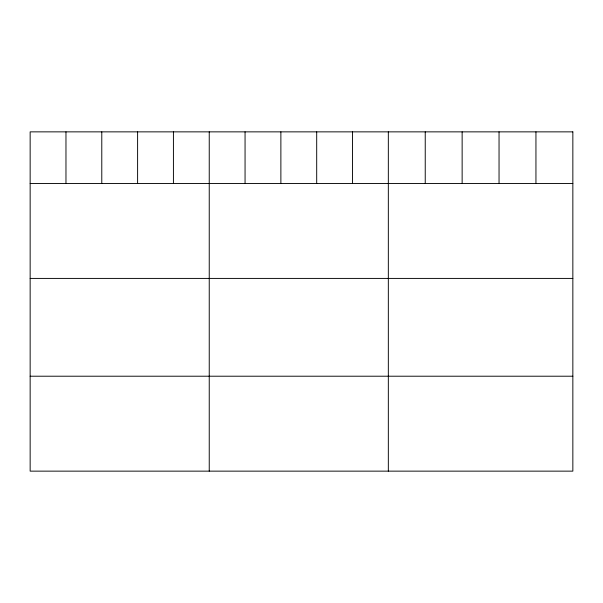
<?xml version="1.0" encoding="UTF-8"?>
<svg xmlns="http://www.w3.org/2000/svg" width="603" height="603" viewBox="0 0 603 603"><rect width="100%" height="100%" fill="white"/><g stroke="black" fill="none" stroke-linecap="round" stroke-linejoin="round"><path stroke-width="0.9" d="M30.15 183.485L572.85 183.485M30.15 278.413L572.85 278.413M30.15 376.212L572.85 376.212M535.946 131.861L535.946 183.485M499.043 131.861L499.043 183.485M462.139 131.861L462.139 183.485M425.236 131.861L425.236 183.485M388.332 131.861L388.332 471.139M352.514 131.861L352.514 183.485M316.696 131.861L316.696 183.485M280.877 131.861L280.877 183.485M245.059 131.861L245.059 183.485M209.241 131.861L209.241 471.139M173.423 131.861L173.423 183.485M137.605 131.861L137.605 183.485M101.786 131.861L101.786 183.485M65.968 131.861L65.968 183.485M572.85 131.861L30.15 131.861L30.15 471.139L572.85 471.139L572.85 131.861"/></g></svg>
